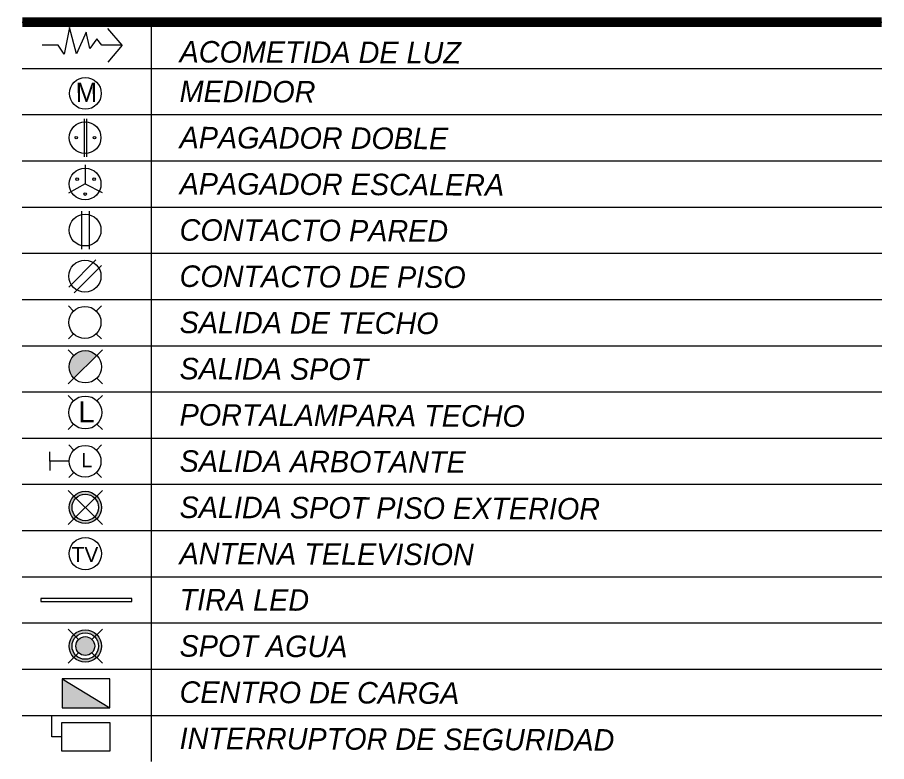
# Model space of a CAD drawing. Header units: millimetres. Extents: x 2787.4 to 2811.7, y 1328.5 to 1358.7.
# Drawn here: x 2807.189 to 2811.723, y 1337.304 to 1341.187 of the extents above; entities that cross this region are included whole.
import ezdxf
from ezdxf.lldxf.tags import DXFTag

# ---------------------------------------------------------------- set-up
doc = ezdxf.new("R2010")
doc.units = ezdxf.units.MM
for name, color, linetype, lineweight in [('1-FINO', 7, 'Continuous', 5), ('12-TEXTOS', 7, 'Continuous', 5), ('23- ILUMINACION', 32, 'Continuous', 5), ('GAS', 30, 'GAS_LINE', 30)]:
    doc.layers.add(name, color=color, linetype=linetype, lineweight=lineweight)
doc.styles.add('Letreros', font='GOTHICI.TTF', dxfattribs={"height": 0.1})
doc.styles.get("Standard").update_dxf_attribs({"font": 'arial.ttf'})
tags = doc.linetypes.add('GAS_LINE', pattern='A,12.7,-5.08,["GAS",Standard,S=2.54,R=0,X=-2.54,Y=-1.27],-6.35', length=24.13).pattern_tags.tags
tags[6] = DXFTag(74, 10)

# ---------------------------------------------------------------- blocks, each defined once
blk = doc.blocks.new('SPOT A')
at = {"layer": '23- ILUMINACION', "transparency": 33554687}
h = blk.add_hatch(color=256, dxfattribs=at)
h.dxf.hatch_style = 1
h.paths.add_polyline_path([(450.1614, 138.9352, 0.198912), (450.1861, 138.8756), (450.1967, 138.8862, -0.198912), (450.1764, 138.9352, -0.668179), (450.2946, 138.9841), (450.3052, 138.9948, 0.668179)])
h.paths.add_polyline_path([(450.3149, 138.9352, -0.668179), (450.1967, 138.8862), (450.1861, 138.8756, 0.668179), (450.3299, 138.9352, 0.198912), (450.3052, 138.9948), (450.2946, 138.9841, -0.198912)])
h = blk.add_hatch(color=256, dxfattribs=at)
h.dxf.hatch_style = 1
h.paths.add_polyline_path([(450.2948, 138.9352, 1), (450.1965, 138.9352, 1)])
at = {"layer": '23- ILUMINACION'}
for p, q in [((450.1567, 139.0241), (450.2109, 138.9699)), ((450.2804, 138.9699), (450.3346, 139.0241)), ((450.1567, 138.8463), (450.2109, 138.9004)), ((450.2804, 138.9004), (450.3346, 138.8463)), ((450.3052, 138.8756), (450.3346, 138.8463))]:
    blk.add_line(p, q, dxfattribs=at)
for radius in [0.0843, 0.0692, 0.0492]:
    blk.add_circle((450.2457, 138.9352), radius, dxfattribs=at)
blk = doc.blocks.new('CENTR')
at = {"layer": '23- ILUMINACION'}
h = blk.add_hatch(color=256, dxfattribs=at)
h.dxf.hatch_style = 1
h.paths.add_polyline_path([(450.1243, 138.7636), (450.1243, 138.6136), (450.3743, 138.6136)])
blk.add_lwpolyline([(450.1243, 138.7636), (450.1243, 138.6136), (450.3743, 138.6136), (450.3743, 138.7636)], close=True, dxfattribs=at)
blk.add_lwpolyline([(450.1243, 138.7636), (450.3743, 138.6136)], dxfattribs=at)
blk = doc.blocks.new('INTERR')
at = {"layer": '23- ILUMINACION'}
blk.add_lwpolyline([(450.1234, 138.4613), (450.0718, 138.4613), (450.0718, 138.5735)], dxfattribs=at)
blk.add_lwpolyline([(450.3734, 138.5363), (450.3734, 138.3863), (450.1234, 138.3863), (450.1234, 138.5363)], close=True, dxfattribs=at)
blk = doc.blocks.new('TVV')
at = {"layer": '23- ILUMINACION'}
blk.add_circle((450.2457, 139.4174), 0.0843, dxfattribs=at)
blk.add_text('TV', height=0.07811, dxfattribs=at).set_placement((450.1744, 139.3745))

msp = doc.modelspace()

# ---------------------------------------------------------------- hatches: boundary and pattern name
at = {"layer": '23- ILUMINACION'}
h = msp.add_hatch(color=256, dxfattribs=at)
h.dxf.hatch_style = 1
h.paths.add_polyline_path([(2807.6032, 1339.4234, 0.668179), (2807.4593, 1339.3638, 0.198912), (2807.484, 1339.3042)])
h = msp.add_hatch(color=256, dxfattribs=at)
h.dxf.hatch_style = 1
h.paths.add_polyline_path([(2807.4593, 1338.63, 0.198912), (2807.484, 1338.5704), (2807.4946, 1338.5811, -0.198912), (2807.4743, 1338.63, -0.668179), (2807.5925, 1338.679), (2807.6032, 1338.6896, 0.668179)])
h.paths.add_polyline_path([(2807.6128, 1338.63, -0.668179), (2807.4946, 1338.5811), (2807.484, 1338.5704, 0.668179), (2807.6278, 1338.63, 0.198912), (2807.6032, 1338.6896), (2807.5925, 1338.679, -0.198912)])

# ---------------------------------------------------------------- linework, layer by layer
at = {"layer": '1-FINO'}
for p, q in [((2807.2144, 1341.1616), (2811.6984, 1341.1616)), ((2807.8877, 1341.1616), (2807.8877, 1337.304)), ((2807.2144, 1340.9205), (2811.6984, 1340.9205)), ((2807.2144, 1340.6794), (2811.6984, 1340.6794)), ((2807.2144, 1340.4383), (2811.6984, 1340.4383)), ((2807.2144, 1340.1972), (2811.6984, 1340.1972)), ((2807.2144, 1339.9561), (2811.6984, 1339.9561)), ((2807.2144, 1339.715), (2811.6984, 1339.715)), ((2807.2144, 1339.4739), (2811.6984, 1339.4739)), ((2807.2144, 1339.2328), (2811.6984, 1339.2328)), ((2807.2144, 1338.9917), (2811.6984, 1338.9917)), ((2807.2144, 1338.7506), (2811.6984, 1338.7506)), ((2807.2144, 1338.5095), (2811.6984, 1338.5095)), ((2807.2144, 1338.2684), (2811.6984, 1338.2684)), ((2807.2144, 1338.0273), (2811.6984, 1338.0273)), ((2807.2144, 1337.7862), (2811.6984, 1337.7862)), ((2807.2144, 1337.5451), (2811.6984, 1337.5451))]:
    msp.add_line(p, q, dxfattribs=at)
at = {"layer": '1-FINO', "const_width": 0.05}
msp.add_lwpolyline([(2807.2144, 1341.1616), (2811.6984, 1341.1616)], dxfattribs=at)
at = {"layer": '23- ILUMINACION'}
for p, q in [((2807.4607, 1341.1331), (2807.4338, 1340.9944)), ((2807.4982, 1340.9968), (2807.4607, 1341.1331)), ((2807.5479, 1341.1092), (2807.4982, 1340.9968)), ((2807.5679, 1341.0242), (2807.5479, 1341.1092)), ((2807.7359, 1341.041), (2807.6604, 1341.1285)), ((2807.4027, 1341.041), (2807.3186, 1341.041)), ((2807.4338, 1340.9944), (2807.4027, 1341.041)), ((2807.603, 1341.0738), (2807.5679, 1341.0242)), ((2807.6296, 1341.041), (2807.603, 1341.0738)), ((2807.7359, 1341.041), (2807.6296, 1341.041)), ((2807.7359, 1341.041), (2807.6604, 1340.9535)), ((2807.5374, 1340.6579), (2807.5374, 1340.4597)), ((2807.55, 1340.6579), (2807.55, 1340.4597)), ((2807.5428, 1340.4169), (2807.5428, 1340.3177)), ((2807.5428, 1340.3177), (2807.456, 1340.2694)), ((2807.5428, 1340.3177), (2807.6317, 1340.2735)), ((2807.5237, 1340.1757), (2807.5237, 1339.9775)), ((2807.5646, 1340.1757), (2807.5646, 1339.9775)), ((2807.5991, 1339.921), (2807.4572, 1339.7791)), ((2807.6283, 1339.8918), (2807.4864, 1339.7499)), ((2807.4553, 1339.6818), (2807.4826, 1339.6545)), ((2807.6009, 1339.6545), (2807.6282, 1339.6818)), ((2807.4553, 1339.5089), (2807.4826, 1339.5362)), ((2807.6009, 1339.5362), (2807.6282, 1339.5089)), ((2807.4547, 1339.4527), (2807.484, 1339.4234)), ((2807.4547, 1339.2749), (2807.6325, 1339.4527)), ((2807.6032, 1339.3042), (2807.6325, 1339.2749)), ((2807.4547, 1339.2142), (2807.4827, 1339.1862)), ((2807.6044, 1339.1862), (2807.6325, 1339.2142)), ((2807.4547, 1339.0364), (2807.4827, 1339.0645)), ((2807.6044, 1339.0645), (2807.6325, 1339.0364)), ((2807.4573, 1338.9565), (2807.4843, 1338.9295)), ((2807.6012, 1338.9295), (2807.6282, 1338.9565)), ((2807.3595, 1338.8711), (2807.3595, 1338.9193)), ((2807.4601, 1338.8711), (2807.3595, 1338.8711)), ((2807.3595, 1338.8711), (2807.3595, 1338.8229)), ((2807.4573, 1338.7857), (2807.4843, 1338.8126)), ((2807.6012, 1338.8126), (2807.6282, 1338.7857)), ((2807.4547, 1338.7189), (2807.6325, 1338.5411)), ((2807.4547, 1338.5411), (2807.6325, 1338.7189))]:
    msp.add_line(p, q, dxfattribs=at)
msp.add_lwpolyline([(2807.312, 1338.1399), (2807.7867, 1338.1399), (2807.7867, 1338.1557), (2807.312, 1338.1557)], close=True, dxfattribs=at)
for centre, radius in [((2807.5443, 1340.7898), 0.0826), ((2807.5428, 1340.5588), 0.0826), ((2807.4964, 1340.5588), 0.0067), ((2807.5916, 1340.5588), 0.0067), ((2807.5428, 1340.3175), 0.0827), ((2807.501, 1340.3429), 0.00671), ((2807.5894, 1340.3429), 0.00671), ((2807.5428, 1340.2647), 0.00671), ((2807.5428, 1340.0766), 0.0827), ((2807.5418, 1339.8364), 0.0837), ((2807.5418, 1339.5953), 0.0837), ((2807.5436, 1339.3638), 0.0843), ((2807.5436, 1339.1253), 0.086), ((2807.5428, 1338.8711), 0.0827), ((2807.5436, 1338.63), 0.0843), ((2807.5436, 1338.63), 0.0692)]:
    msp.add_circle(centre, radius, dxfattribs=at)

# ---------------------------------------------------------------- block references
at = {"layer": 'GAS'}
for name in ['TVV', 'SPOT A', 'CENTR', 'INTERR']:
    msp.add_blockref(name, (2357.2979, 1198.9716), dxfattribs=at)

# ---------------------------------------------------------------- texts
at = {"layer": '12-TEXTOS', "style": 'Letreros'}
for s, height, p in [('ACOMETIDA DE LUZ', 0.112215, (2808.0354, 1340.9515)), ('MEDIDOR', 0.11221, (2808.0354, 1340.745)), ('APAGADOR DOBLE', 0.112215, (2808.0354, 1340.5039)), ('APAGADOR ESCALERA', 0.112215, (2808.0354, 1340.2628)), ('CONTACTO PARED', 0.112215, (2808.0354, 1340.0217)), ('CONTACTO DE PISO', 0.112215, (2808.0354, 1339.7806)), ('SALIDA DE TECHO', 0.112215, (2808.0354, 1339.5395)), ('SALIDA SPOT', 0.112215, (2808.0354, 1339.2984)), ('PORTALAMPARA TECHO', 0.112215, (2808.0354, 1339.0573)), ('SALIDA ARBOTANTE', 0.112215, (2808.0354, 1338.8162)), ('SALIDA SPOT PISO EXTERIOR', 0.112215, (2808.0354, 1338.5751)), ('ANTENA TELEVISION', 0.112215, (2808.0354, 1338.334)), ('TIRA LED', 0.11221, (2808.0354, 1338.0929)), ('SPOT AGUA', 0.11221, (2808.0354, 1337.8518)), ('CENTRO DE CARGA', 0.112215, (2808.0354, 1337.6107)), ('INTERRUPTOR DE SEGURIDAD', 0.112215, (2808.0354, 1337.3696))]:
    msp.add_text(s, height=height, rotation=359.7804, dxfattribs=at).set_placement(p)
at = {"layer": '23- ILUMINACION'}
for height, p in [(0.1097, (2807.5067, 1339.0743)), (0.075, (2807.5222, 1338.8391))]:
    msp.add_text('L', height=height, dxfattribs=at).set_placement(p)
at = {"layer": '23- ILUMINACION', "insert": (2807.6049, 1340.8455), "char_height": 0.1, "attachment_point": 3, "rotation": 0.2196, "style": 'Letreros'}
msp.add_mtext_dynamic_manual_height_columns('{\\fCentury Gothic|b0|i0|c0|p34;M}', width=0.126113, gutter_width=5.2059, heights=[0], dxfattribs=at)

doc.saveas('drawing.dxf')
